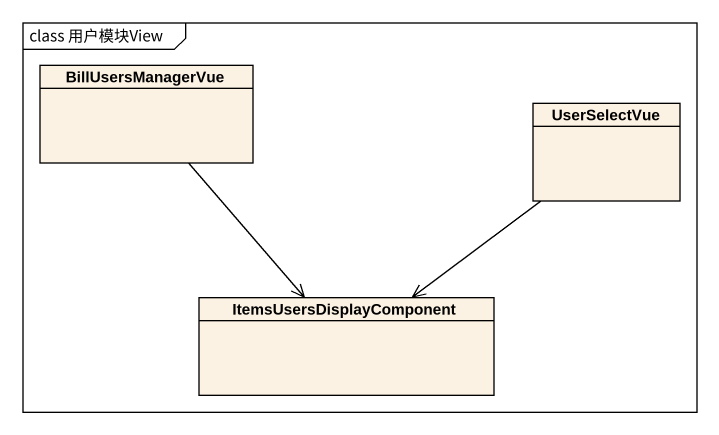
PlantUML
@startuml
mainframe class 用户模块View
hide circle
hide empty members
class BillUsersManagerVue
class UserSelectVue
class ItemsUsersDisplayComponent
BillUsersManagerVue --> ItemsUsersDisplayComponent
UserSelectVue --> ItemsUsersDisplayComponent
@enduml
